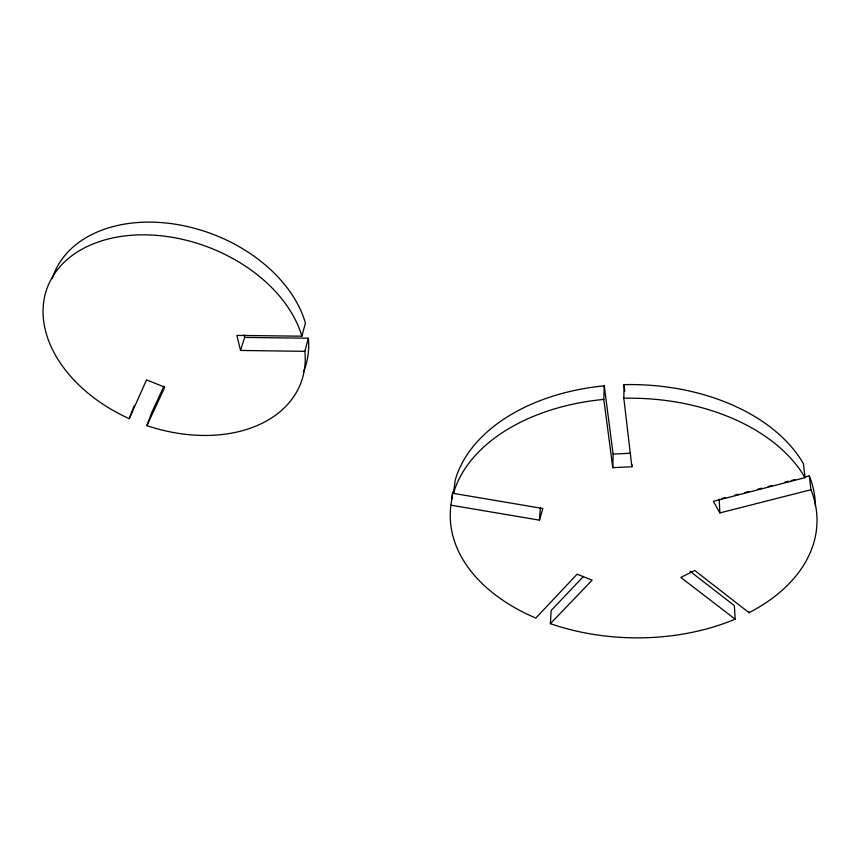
<?xml version="1.0" encoding="UTF-8"?>
<svg xmlns="http://www.w3.org/2000/svg" width="860" height="860" viewBox="0 0 860 860"><rect width="100%" height="100%" fill="white"/><g stroke="black" fill="none" stroke-linecap="round" stroke-linejoin="round"><path stroke-width="1.29" d="M452.113 498.897A181.707 119.959 1.2 0 1 452.736 491.888L450.941 505.185L539.467 520.149L542.821 508.496L453.435 493.371L455.23 480.052A181.707 119.959 1.2 0 1 604.247 385.828L603.817 399.406L612.804 467.668L631.863 466.765L631.885 464.292M631.863 466.765L623.833 398.255L624.048 384.646A181.707 119.959 1.2 0 1 803.444 463.776L805.014 477.644L713.37 501.358L719.874 512.915L810.926 489.738L809.314 475.86L804.164 477.192M612.804 467.668L613.115 454.091L604.247 385.828M690.021 571.266L734.365 605.634L735.149 619.157A183.427 119.798 1.3 0 1 550.379 623.672L551.185 610.471L583.403 576.49M539.467 520.149L540.349 507.959M304.87 351.332L308.353 338.206L244.659 337.421L240.542 350.45L304.87 351.332A135.439 94.374 20.5 0 1 146.92 425.614L151.661 412.703L163.894 386.269M240.542 350.45L236.887 335.4L301.881 336.195L305.429 323.081A134.063 94.331 20.7 0 0 178.461 224.739A134.063 94.331 20.7 0 0 52.223 278.672M301.881 336.195A135.439 94.374 20.5 0 0 87.258 246.498A135.439 94.374 20.5 0 0 129.237 418.669L134.16 405.78M129.237 418.669L146.555 379.883L164.744 387.193L146.92 425.614M550.379 623.672L592.142 580.167L577.092 574.2L535.834 618.071A183.427 119.798 1.3 0 1 450.941 505.185M721.733 498.542L725.603 497.542M734.612 495.209L738.482 494.21M744.921 492.533L748.78 491.533M757.8 489.2L761.659 488.2M768.098 486.534L771.968 485.534M784.847 482.202L788.706 481.202M791.286 480.525L795.145 479.525M613.115 454.091L630.735 453.22M735.149 619.157L680.83 577.436L694.708 570.459L749.038 612.686A183.427 119.798 1.3 0 0 810.926 489.738M244.057 334.916L244.659 337.421M624.048 384.646L624.812 391.236M748.974 611.825L749.038 612.686M719.164 499.208L719.874 512.915M308.353 338.206A134.063 94.331 20.7 0 1 303.419 371.971M453.435 493.371A183.427 119.798 1.3 0 1 603.817 399.406M623.833 398.255A183.427 119.798 1.3 0 1 805.014 477.644M809.314 475.86A181.707 119.959 1.2 0 1 815.387 505.637"/></g></svg>
